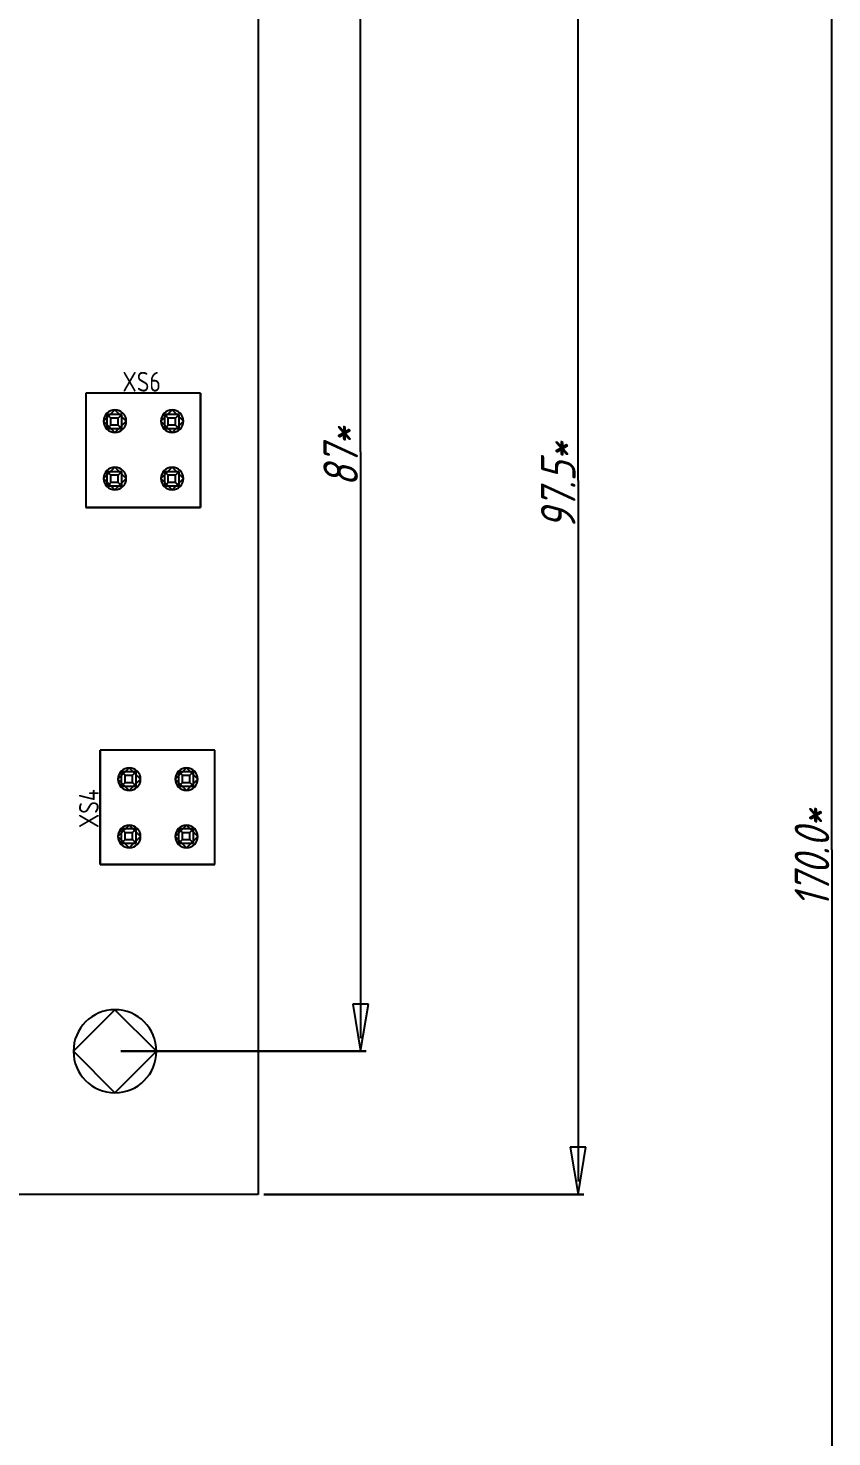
# Model space of a CAD drawing. Header units: inches. Extents: x 0 to 840, y -594 to 0.
# Drawn here: x 343.6 to 399.7, y -261.3 to -162.9 of the extents above; entities that cross this region are included whole.
import ezdxf

# ---------------------------------------------------------------- set-up
doc = ezdxf.new("R2010")
doc.units = ezdxf.units.IN
doc.header["$MEASUREMENT"] = 0
doc.styles.add('GOST type A0', font='', dxfattribs={"oblique": 15, "height": 5})
doc.styles.add('GOST type A1', font='', dxfattribs={"height": 3.704167})
doc.styles.get('GOST type A0').set_extended_font_data('GOST type A')
doc.styles.get('GOST type A1').set_extended_font_data('GOST type A', italic=True)

msp = doc.modelspace()

# ---------------------------------------------------------------- linework, layer by layer
at = {"color": 18, "true_color": 0x000000}
for p, q in [((359.646, -49.354), (359.646, -244.354)), ((382, -194.5), (382, -50.257)), ((399.726, -220.282), (399.726, -50.259)), ((366.803, -192.485), (366.803, -60.262)), ((355.614, -188.388), (347.614, -188.388)), ((347.614, -188.388), (347.614, -196.384)), ((355.614, -188.388), (347.614, -188.388)), ((347.614, -188.388), (347.614, -196.384)), ((355.614, -188.388), (347.614, -188.388)), ((347.614, -188.388), (347.614, -196.384)), ((355.614, -188.388), (347.614, -188.388)), ((347.614, -188.388), (347.614, -196.384)), ((355.614, -196.384), (355.614, -188.388)), ((355.614, -188.388), (355.614, -196.384)), ((355.614, -196.384), (355.614, -188.388)), ((355.614, -188.388), (355.614, -196.384)), ((349.646, -189.564), (348.856, -190.354)), ((350.436, -190.354), (349.646, -189.564)), ((353.646, -189.564), (352.856, -190.354)), ((354.436, -190.354), (353.646, -189.564)), ((348.856, -190.354), (349.646, -191.144)), ((350.122, -189.878), (349.106, -189.878)), ((349.106, -190.894), (349.106, -189.878)), ((349.36, -190.132), (349.106, -189.878)), ((350.122, -189.878), (349.106, -189.878)), ((349.106, -190.894), (349.106, -189.878)), ((349.36, -190.132), (349.106, -189.878)), ((349.36, -190.64), (349.106, -190.894)), ((349.36, -190.64), (349.106, -190.894)), ((349.868, -190.132), (349.36, -190.132)), ((349.36, -190.64), (349.36, -190.132)), ((349.868, -190.132), (349.36, -190.132)), ((349.36, -190.64), (349.36, -190.132)), ((349.868, -190.64), (349.36, -190.64)), ((349.868, -190.64), (349.36, -190.64)), ((349.646, -191.144), (350.436, -190.354)), ((350.122, -189.878), (349.868, -190.132)), ((350.122, -189.878), (349.868, -190.132)), ((349.868, -190.64), (349.868, -190.132)), ((349.868, -190.64), (349.868, -190.132)), ((350.122, -190.894), (349.868, -190.64)), ((350.122, -190.894), (349.868, -190.64)), ((350.122, -190.894), (350.122, -189.878)), ((350.122, -190.894), (350.122, -189.878)), ((352.856, -190.354), (353.646, -191.144)), ((354.122, -189.878), (353.106, -189.878)), ((353.36, -190.132), (353.106, -189.878)), ((353.106, -189.878), (353.106, -190.894)), ((354.122, -189.878), (353.106, -189.878)), ((353.36, -190.132), (353.106, -189.878)), ((353.106, -189.878), (353.106, -190.894)), ((353.36, -190.64), (353.106, -190.894)), ((353.36, -190.64), (353.106, -190.894)), ((353.868, -190.132), (353.36, -190.132)), ((353.36, -190.64), (353.36, -190.132)), ((353.868, -190.132), (353.36, -190.132)), ((353.36, -190.64), (353.36, -190.132)), ((353.868, -190.64), (353.36, -190.64)), ((353.868, -190.64), (353.36, -190.64)), ((353.646, -191.144), (354.436, -190.354)), ((354.122, -189.878), (353.868, -190.132)), ((354.122, -189.878), (353.868, -190.132)), ((353.868, -190.64), (353.868, -190.132)), ((353.868, -190.64), (353.868, -190.132)), ((354.122, -190.894), (353.868, -190.64)), ((354.122, -190.894), (353.868, -190.64)), ((354.122, -190.894), (354.122, -189.878)), ((354.122, -190.894), (354.122, -189.878)), ((350.122, -190.894), (349.106, -190.894)), ((350.122, -190.894), (349.106, -190.894)), ((354.122, -190.894), (353.106, -190.894)), ((354.122, -190.894), (353.106, -190.894)), ((366.803, -192.485), (366.803, -233.446)), ((349.646, -193.564), (348.856, -194.354)), ((350.436, -194.354), (349.646, -193.564)), ((353.646, -193.564), (352.856, -194.354)), ((354.436, -194.354), (353.646, -193.564)), ((348.856, -194.354), (349.646, -195.144)), ((349.106, -194.894), (349.106, -193.878)), ((349.36, -194.132), (349.106, -193.878)), ((350.122, -193.878), (349.106, -193.878)), ((349.106, -194.894), (349.106, -193.878)), ((349.36, -194.132), (349.106, -193.878)), ((350.122, -193.878), (349.106, -193.878)), ((349.36, -194.64), (349.106, -194.894)), ((349.36, -194.64), (349.106, -194.894)), ((349.36, -194.64), (349.36, -194.132)), ((349.868, -194.132), (349.36, -194.132)), ((349.36, -194.64), (349.36, -194.132)), ((349.868, -194.132), (349.36, -194.132)), ((349.868, -194.64), (349.36, -194.64)), ((349.868, -194.64), (349.36, -194.64)), ((349.646, -195.144), (350.436, -194.354)), ((350.122, -193.878), (349.868, -194.132)), ((350.122, -193.878), (349.868, -194.132)), ((349.868, -194.64), (349.868, -194.132)), ((349.868, -194.64), (349.868, -194.132)), ((350.122, -194.894), (349.868, -194.64)), ((350.122, -194.894), (349.868, -194.64)), ((350.122, -194.894), (350.122, -193.878)), ((350.122, -194.894), (350.122, -193.878)), ((352.856, -194.354), (353.646, -195.144)), ((354.122, -193.878), (353.106, -193.878)), ((353.106, -193.878), (353.106, -194.894)), ((353.36, -194.132), (353.106, -193.878)), ((354.122, -193.878), (353.106, -193.878)), ((353.106, -193.878), (353.106, -194.894)), ((353.36, -194.132), (353.106, -193.878)), ((353.36, -194.64), (353.106, -194.894)), ((353.36, -194.64), (353.106, -194.894)), ((353.868, -194.132), (353.36, -194.132)), ((353.36, -194.64), (353.36, -194.132)), ((353.868, -194.132), (353.36, -194.132)), ((353.36, -194.64), (353.36, -194.132)), ((353.868, -194.64), (353.36, -194.64)), ((353.868, -194.64), (353.36, -194.64)), ((353.646, -195.144), (354.436, -194.354)), ((354.122, -193.878), (353.868, -194.132)), ((354.122, -193.878), (353.868, -194.132)), ((353.868, -194.64), (353.868, -194.132)), ((353.868, -194.64), (353.868, -194.132)), ((354.122, -194.894), (353.868, -194.64)), ((354.122, -194.894), (353.868, -194.64)), ((354.122, -194.894), (354.122, -193.878)), ((354.122, -194.894), (354.122, -193.878)), ((382, -194.5), (382, -243.446)), ((350.122, -194.894), (349.106, -194.894)), ((350.122, -194.894), (349.106, -194.894)), ((354.122, -194.894), (353.106, -194.894)), ((354.122, -194.894), (353.106, -194.894)), ((347.614, -196.384), (355.614, -196.384)), ((355.614, -196.384), (347.614, -196.384)), ((347.614, -196.384), (355.614, -196.384)), ((355.614, -196.384), (347.614, -196.384)), ((348.616, -213.322), (348.616, -221.322)), ((356.612, -213.322), (348.616, -213.322)), ((348.616, -221.322), (348.616, -213.322)), ((356.612, -213.322), (348.616, -213.322)), ((348.616, -213.322), (348.616, -221.322)), ((356.612, -213.322), (348.616, -213.322)), ((348.616, -221.322), (348.616, -213.322)), ((356.612, -213.322), (348.616, -213.322)), ((356.612, -221.322), (356.612, -213.322)), ((356.612, -221.322), (356.612, -213.322)), ((356.612, -221.322), (356.612, -213.322)), ((356.612, -221.322), (356.612, -213.322)), ((350.646, -214.564), (349.856, -215.354)), ((349.856, -215.354), (350.646, -216.144)), ((350.106, -214.814), (351.122, -214.814)), ((350.106, -215.83), (350.106, -214.814)), ((350.36, -215.068), (350.106, -214.814)), ((350.106, -214.814), (351.122, -214.814)), ((350.106, -215.83), (350.106, -214.814)), ((350.36, -215.068), (350.106, -214.814)), ((350.36, -215.576), (350.36, -215.068)), ((350.36, -215.068), (350.868, -215.068)), ((350.36, -215.576), (350.36, -215.068)), ((350.36, -215.068), (350.868, -215.068)), ((351.436, -215.354), (350.646, -214.564)), ((350.646, -216.144), (351.436, -215.354)), ((350.868, -215.068), (351.122, -214.814)), ((350.868, -215.068), (351.122, -214.814)), ((350.868, -215.576), (350.868, -215.068)), ((350.868, -215.576), (350.868, -215.068)), ((351.122, -215.83), (351.122, -214.814)), ((351.122, -215.83), (351.122, -214.814)), ((354.646, -214.564), (353.856, -215.354)), ((353.856, -215.354), (354.646, -216.144)), ((354.106, -215.83), (354.106, -214.814)), ((354.106, -214.814), (355.122, -214.814)), ((354.36, -215.068), (354.106, -214.814)), ((354.106, -215.83), (354.106, -214.814)), ((354.106, -214.814), (355.122, -214.814)), ((354.36, -215.068), (354.106, -214.814)), ((354.36, -215.576), (354.36, -215.068)), ((354.36, -215.068), (354.868, -215.068)), ((354.36, -215.576), (354.36, -215.068)), ((354.36, -215.068), (354.868, -215.068)), ((355.436, -215.354), (354.646, -214.564)), ((354.646, -216.144), (355.436, -215.354)), ((354.868, -215.068), (355.122, -214.814)), ((354.868, -215.068), (355.122, -214.814)), ((354.868, -215.576), (354.868, -215.068)), ((354.868, -215.576), (354.868, -215.068)), ((355.122, -215.83), (355.122, -214.814)), ((355.122, -215.83), (355.122, -214.814)), ((350.106, -215.83), (350.36, -215.576)), ((350.106, -215.83), (350.36, -215.576)), ((350.106, -215.83), (351.122, -215.83)), ((350.106, -215.83), (351.122, -215.83)), ((350.36, -215.576), (350.868, -215.576)), ((350.36, -215.576), (350.868, -215.576)), ((351.122, -215.83), (350.868, -215.576)), ((351.122, -215.83), (350.868, -215.576)), ((354.106, -215.83), (354.36, -215.576)), ((354.106, -215.83), (354.36, -215.576)), ((354.106, -215.83), (355.122, -215.83)), ((354.106, -215.83), (355.122, -215.83)), ((354.36, -215.576), (354.868, -215.576)), ((354.36, -215.576), (354.868, -215.576)), ((355.122, -215.83), (354.868, -215.576)), ((355.122, -215.83), (354.868, -215.576)), ((350.646, -218.564), (349.856, -219.354)), ((349.856, -219.354), (350.646, -220.144)), ((350.106, -219.83), (350.106, -218.814)), ((351.122, -218.814), (350.106, -218.814)), ((350.36, -219.068), (350.106, -218.814)), ((350.106, -219.83), (350.106, -218.814)), ((351.122, -218.814), (350.106, -218.814)), ((350.36, -219.068), (350.106, -218.814)), ((350.36, -219.576), (350.36, -219.068)), ((350.36, -219.068), (350.868, -219.068)), ((350.36, -219.576), (350.36, -219.068)), ((350.36, -219.068), (350.868, -219.068)), ((351.436, -219.354), (350.646, -218.564)), ((350.646, -220.144), (351.436, -219.354)), ((350.868, -219.068), (351.122, -218.814)), ((350.868, -219.068), (351.122, -218.814)), ((350.868, -219.576), (350.868, -219.068)), ((350.868, -219.576), (350.868, -219.068)), ((351.122, -219.83), (351.122, -218.814)), ((351.122, -219.83), (351.122, -218.814)), ((354.646, -218.564), (353.856, -219.354)), ((353.856, -219.354), (354.646, -220.144)), ((354.106, -219.83), (354.106, -218.814)), ((354.36, -219.068), (354.106, -218.814)), ((355.122, -218.814), (354.106, -218.814)), ((354.106, -219.83), (354.106, -218.814)), ((354.36, -219.068), (354.106, -218.814)), ((355.122, -218.814), (354.106, -218.814)), ((354.36, -219.576), (354.36, -219.068)), ((354.36, -219.068), (354.868, -219.068)), ((354.36, -219.576), (354.36, -219.068)), ((354.36, -219.068), (354.868, -219.068)), ((355.436, -219.354), (354.646, -218.564)), ((354.646, -220.144), (355.436, -219.354)), ((354.868, -219.068), (355.122, -218.814)), ((354.868, -219.068), (355.122, -218.814)), ((354.868, -219.576), (354.868, -219.068)), ((354.868, -219.576), (354.868, -219.068)), ((355.122, -219.83), (355.122, -218.814)), ((355.122, -219.83), (355.122, -218.814)), ((350.106, -219.83), (350.36, -219.576)), ((350.106, -219.83), (350.36, -219.576)), ((350.106, -219.83), (351.122, -219.83)), ((350.106, -219.83), (351.122, -219.83)), ((350.36, -219.576), (350.868, -219.576)), ((350.36, -219.576), (350.868, -219.576)), ((351.122, -219.83), (350.868, -219.576)), ((351.122, -219.83), (350.868, -219.576)), ((354.106, -219.83), (354.36, -219.576)), ((354.106, -219.83), (354.36, -219.576)), ((354.106, -219.83), (355.122, -219.83)), ((354.106, -219.83), (355.122, -219.83)), ((354.36, -219.576), (354.868, -219.576)), ((354.36, -219.576), (354.868, -219.576)), ((355.122, -219.83), (354.868, -219.576)), ((355.122, -219.83), (354.868, -219.576)), ((399.726, -220.282), (399.726, -388.446)), ((348.616, -221.322), (356.612, -221.322)), ((356.612, -221.322), (348.616, -221.322)), ((348.616, -221.322), (356.612, -221.322)), ((356.612, -221.322), (348.616, -221.322)), ((367.353, -231.054), (366.253, -231.054)), ((366.253, -231.054), (366.803, -234.354)), ((366.803, -234.354), (367.353, -231.054)), ((349.646, -231.454), (346.746, -234.354)), ((352.546, -234.354), (349.646, -231.454)), ((346.746, -234.354), (349.646, -237.254)), ((349.646, -237.254), (352.546, -234.354)), ((350.046, -234.354), (367.203, -234.354)), ((367.203, -234.354), (350.046, -234.354)), ((382.55, -241.054), (381.45, -241.054)), ((381.45, -241.054), (382, -244.354)), ((382, -244.354), (382.55, -241.054)), ((359.646, -244.354), (314.646, -244.354)), ((360.046, -244.354), (382.4, -244.354)), ((382.4, -244.354), (360.046, -244.354))]:
    msp.add_line(p, q, dxfattribs=at)
for centre, radius, start, end in [((349.646, -190.354), 0.79, 90, 180), ((349.646, -190.354), 0.79, 0, 90), ((353.646, -190.354), 0.79, 90, 180), ((353.646, -190.354), 0.79, 0, 90), ((349.646, -190.354), 0.79, 180, 270), ((349.646, -190.354), 0.79, 270, 0), ((353.646, -190.354), 0.79, 180, 270), ((353.646, -190.354), 0.79, 270, 0), ((349.646, -194.354), 0.79, 90, 180), ((349.646, -194.354), 0.79, 0, 90), ((353.646, -194.354), 0.79, 90, 180), ((353.646, -194.354), 0.79, 0, 90), ((349.646, -194.354), 0.79, 180, 270), ((349.646, -194.354), 0.79, 270, 0), ((353.646, -194.354), 0.79, 180, 270), ((353.646, -194.354), 0.79, 270, 0), ((350.646, -215.354), 0.79, 90, 180), ((350.646, -215.354), 0.79, 180, 270), ((350.646, -215.354), 0.79, 0, 90), ((350.646, -215.354), 0.79, 270, 0), ((354.646, -215.354), 0.79, 90, 180), ((354.646, -215.354), 0.79, 180, 270), ((354.646, -215.354), 0.79, 0, 90), ((354.646, -215.354), 0.79, 270, 0), ((350.646, -219.354), 0.79, 90, 180), ((350.646, -219.354), 0.79, 180, 270), ((350.646, -219.354), 0.79, 0, 90), ((350.646, -219.354), 0.79, 270, 0), ((354.646, -219.354), 0.79, 90, 180), ((354.646, -219.354), 0.79, 180, 270), ((354.646, -219.354), 0.79, 0, 90), ((354.646, -219.354), 0.79, 270, 0), ((349.646, -234.354), 2.9, 90, 180), ((349.646, -234.354), 2.9, 0, 90), ((349.646, -234.354), 2.9, 180, 270), ((349.646, -234.354), 2.9, 270, 0)]:
    msp.add_arc(centre, radius, start, end, dxfattribs=at)

# ---------------------------------------------------------------- texts
at = {"color": 18, "true_color": 0x000000, "style": 'GOST type A0'}
msp.add_text('XS6', height=1.3796, dxfattribs=at).set_placement((350.167, -188.284))
at = {"color": 18, "true_color": 0x000000}
for s, height, style, p in [('87*', 2.4143, 'GOST type A1', (366.622, -194.927)), ('97.5*', 2.4143, 'GOST type A1', (381.819, -197.937)), ('XS4', 1.3796, 'GOST type A0', (348.512, -218.768)), ('170.0*', 2.4143, 'GOST type A1', (399.546, -224.352))]:
    msp.add_text(s, height=height, rotation=90, dxfattribs=dict(at, style=style)).set_placement(p)

doc.saveas('drawing.dxf')
